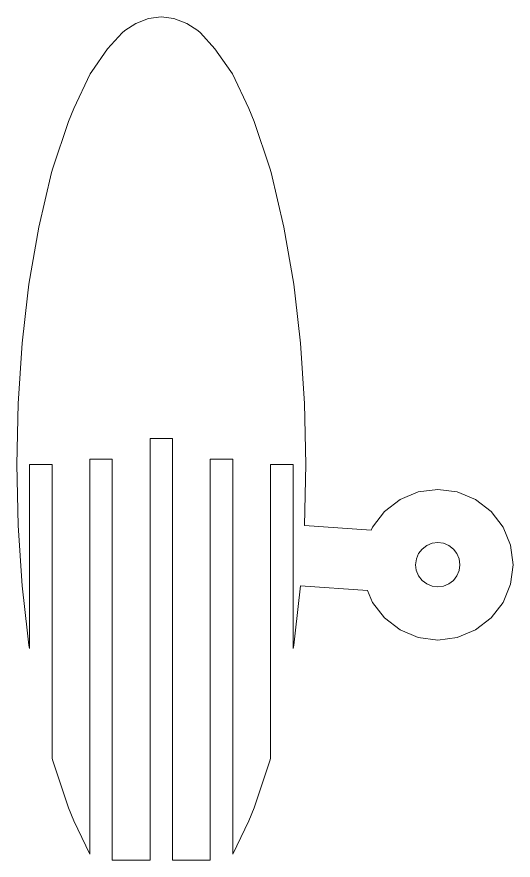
# Model space of a CAD drawing. Header units: centimetres. Extents: x -16.3 to 16.3, y -13.3 to 13.3.
# Drawn here: x -9.31 to -2.72, y 0.68 to 11.88 of the extents above; entities that cross this region are included whole.
import ezdxf

# ---------------------------------------------------------------- set-up
doc = ezdxf.new("R2010")
doc.units = ezdxf.units.CM
doc.header["$MEASUREMENT"] = 0
doc.layers.add('Camada 1', color=7, linetype='Continuous')

msp = doc.modelspace()

# ---------------------------------------------------------------- linework, layer by layer
at = {"layer": 'Camada 1', "lineweight": 5}
for points, knots in [([(-5.64052, 3.49481), (-5.64052, 3.49481), (-5.64052, 5.93476), (-5.64052, 5.93476), (-5.64052, 5.93476), (-5.64052, 5.93476), (-5.94053, 5.93476), (-5.94053, 5.93476), (-5.94053, 5.93476), (-5.94053, 5.93476), (-5.94053, 2.03385), (-5.94053, 2.03385), (-5.94053, 2.03385), (-5.94053, 2.03385), (-5.94988, 2.00224), (-5.94988, 2.00224), (-5.94988, 2.00224), (-5.94988, 2.00224), (-6.15692, 1.37941), (-6.15692, 1.37941), (-6.15692, 1.37941), (-6.15692, 1.37941), (-6.22808, 1.20779), (-6.22808, 1.20779), (-6.22808, 1.20779), (-6.22808, 1.20779), (-6.44052, 0.7642), (-6.44052, 0.7642), (-6.44052, 0.7642), (-6.44052, 0.7642), (-6.44052, 6.00588), (-6.44052, 6.00588), (-6.44052, 6.00588), (-6.44052, 6.00588), (-6.74052, 6.00588), (-6.74052, 6.00588), (-6.74052, 6.00588), (-6.74052, 6.00588), (-6.74052, 0.68476), (-6.74052, 0.68476), (-6.74052, 0.68476), (-6.74052, 0.68476), (-7.24055, 0.68476), (-7.24055, 0.68476), (-7.24055, 0.68476), (-7.24055, 0.68476), (-7.24055, 6.28087), (-7.24055, 6.28087), (-7.24055, 6.28087), (-7.24055, 6.28087), (-7.54055, 6.28087), (-7.54055, 6.28087), (-7.54055, 6.28087), (-7.54055, 6.28087), (-7.54055, 0.68476), (-7.54055, 0.68476), (-7.54055, 0.68476), (-7.54055, 0.68476), (-8.04054, 0.68476), (-8.04054, 0.68476), (-8.04054, 0.68476), (-8.04054, 0.68476), (-8.04054, 6.00588), (-8.04054, 6.00588), (-8.04054, 6.00588), (-8.04054, 6.00588), (-8.34054, 6.00588), (-8.34054, 6.00588), (-8.34054, 6.00588), (-8.34054, 6.00588), (-8.34054, 0.7642), (-8.34054, 0.7642), (-8.34054, 0.7642), (-8.34054, 0.7642), (-8.55299, 1.20779), (-8.55299, 1.20779), (-8.55299, 1.20779), (-8.55299, 1.20779), (-8.62414, 1.37941), (-8.62414, 1.37941), (-8.62414, 1.37941), (-8.62414, 1.37941), (-8.83119, 2.00224), (-8.83119, 2.00224), (-8.83119, 2.00224), (-8.83119, 2.00224), (-8.84054, 2.03385), (-8.84054, 2.03385), (-8.84054, 2.03385), (-8.84054, 2.03385), (-8.84054, 5.93476), (-8.84054, 5.93476), (-8.84054, 5.93476), (-8.84054, 5.93476), (-9.14054, 5.93476), (-9.14054, 5.93476), (-9.14054, 5.93476), (-9.14054, 5.93476), (-9.14054, 3.49481), (-9.14054, 3.49481), (-9.14054, 3.49481), (-9.14054, 3.49481), (-9.14841, 3.53989), (-9.14841, 3.53989), (-9.14841, 3.53989), (-9.14841, 3.53989), (-9.16753, 3.69632), (-9.16753, 3.69632), (-9.16753, 3.69632), (-9.16753, 3.69632), (-9.23716, 4.32345), (-9.23716, 4.32345), (-9.23716, 4.32345), (-9.23716, 4.32345), (-9.28976, 5.12468), (-9.28976, 5.12468), (-9.28976, 5.12468), (-9.28976, 5.12468), (-9.30737, 5.93476), (-9.30737, 5.93476), (-9.30737, 5.93476), (-9.30737, 5.93476), (-9.28976, 6.74485), (-9.28976, 6.74485), (-9.28976, 6.74485), (-9.28976, 6.74485), (-9.23716, 7.54607), (-9.23716, 7.54607), (-9.23716, 7.54607), (-9.23716, 7.54607), (-9.16753, 8.17321), (-9.16753, 8.17321), (-9.16753, 8.17321), (-9.16753, 8.17321), (-9.14841, 8.32963), (-9.14841, 8.32963), (-9.14841, 8.32963), (-9.14841, 8.32963), (-9.01597, 9.08697), (-9.01597, 9.08697), (-9.01597, 9.08697), (-9.01597, 9.08697), (-8.84819, 9.80978), (-8.84819, 9.80978), (-8.84819, 9.80978), (-8.84819, 9.80978), (-8.83119, 9.86728), (-8.83119, 9.86728), (-8.83119, 9.86728), (-8.83119, 9.86728), (-8.62414, 10.49011), (-8.62414, 10.49011), (-8.62414, 10.49011), (-8.62414, 10.49011), (-8.55299, 10.66174), (-8.55299, 10.66174), (-8.55299, 10.66174), (-8.55299, 10.66174), (-8.33324, 11.12052), (-8.33324, 11.12052), (-8.33324, 11.12052), (-8.33324, 11.12052), (-8.3143, 11.15259), (-8.3143, 11.15259), (-8.3143, 11.15259), (-8.3143, 11.15259), (-8.10291, 11.45051), (-8.10291, 11.45051), (-8.10291, 11.45051), (-8.10291, 11.45051), (-7.9104, 11.66465), (-7.9104, 11.66465), (-7.9104, 11.66465), (-7.9104, 11.66465), (-7.87371, 11.69414), (-7.87371, 11.69414), (-7.87371, 11.69414), (-7.87371, 11.69414), (-7.73063, 11.78724), (-7.73063, 11.78724), (-7.73063, 11.78724), (-7.73063, 11.78724), (-7.55872, 11.85483), (-7.55872, 11.85483), (-7.55872, 11.85483), (-7.55872, 11.85483), (-7.39055, 11.87695), (-7.39055, 11.87695), (-7.39055, 11.87695), (-7.39055, 11.87695), (-7.22238, 11.85483), (-7.22238, 11.85483), (-7.22238, 11.85483), (-7.22238, 11.85483), (-7.05044, 11.78724), (-7.05044, 11.78724), (-7.05044, 11.78724), (-7.05044, 11.78724), (-6.90738, 11.69414), (-6.90738, 11.69414), (-6.90738, 11.69414), (-6.90738, 11.69414), (-6.87066, 11.66465), (-6.87066, 11.66465), (-6.87066, 11.66465), (-6.87066, 11.66465), (-6.67818, 11.45051), (-6.67818, 11.45051), (-6.67818, 11.45051), (-6.67818, 11.45051), (-6.46677, 11.15259), (-6.46677, 11.15259), (-6.46677, 11.15259), (-6.46677, 11.15259), (-6.44782, 11.12052), (-6.44782, 11.12052), (-6.44782, 11.12052), (-6.44782, 11.12052), (-6.22808, 10.66174), (-6.22808, 10.66174), (-6.22808, 10.66174), (-6.22808, 10.66174), (-6.15692, 10.49011), (-6.15692, 10.49011), (-6.15692, 10.49011), (-6.15692, 10.49011), (-5.94988, 9.86728), (-5.94988, 9.86728), (-5.94988, 9.86728), (-5.94988, 9.86728), (-5.93287, 9.80978), (-5.93287, 9.80978), (-5.93287, 9.80978), (-5.93287, 9.80978), (-5.76509, 9.08697), (-5.76509, 9.08697), (-5.76509, 9.08697), (-5.76509, 9.08697), (-5.63266, 8.32963), (-5.63266, 8.32963), (-5.63266, 8.32963), (-5.63266, 8.32963), (-5.61354, 8.17321), (-5.61354, 8.17321), (-5.61354, 8.17321), (-5.61354, 8.17321), (-5.5439, 7.54607), (-5.5439, 7.54607), (-5.5439, 7.54607), (-5.5439, 7.54607), (-5.4913, 6.74485), (-5.4913, 6.74485), (-5.4913, 6.74485), (-5.4913, 6.74485), (-5.4737, 5.93476), (-5.4737, 5.93476), (-5.4737, 5.93476), (-5.4737, 5.93476), (-5.4913, 5.12468), (-5.4913, 5.12468), (-5.4913, 5.12468), (-5.4913, 5.12468), (-4.60396, 5.0664), (-4.60396, 5.0664), (-4.60396, 5.0664), (-4.60396, 5.0664), (-4.58748, 5.10612), (-4.58748, 5.10612), (-4.58748, 5.10612), (-4.58748, 5.10612), (-4.42856, 5.31324), (-4.42856, 5.31324), (-4.42856, 5.31324), (-4.42856, 5.31324), (-4.22148, 5.47216), (-4.22148, 5.47216), (-4.22148, 5.47216), (-4.22148, 5.47216), (-3.98028, 5.57207), (-3.98028, 5.57207), (-3.98028, 5.57207), (-3.98028, 5.57207), (-3.72145, 5.60615), (-3.72145, 5.60615), (-3.72145, 5.60615), (-3.72145, 5.60615), (-3.46265, 5.57207), (-3.46265, 5.57207), (-3.46265, 5.57207), (-3.46265, 5.57207), (-3.22146, 5.47216), (-3.22146, 5.47216), (-3.22146, 5.47216), (-3.22146, 5.47216), (-3.01438, 5.31324), (-3.01438, 5.31324), (-3.01438, 5.31324), (-3.01438, 5.31324), (-2.85545, 5.10612), (-2.85545, 5.10612), (-2.85545, 5.10612), (-2.85545, 5.10612), (-2.75554, 4.86496), (-2.75554, 4.86496), (-2.75554, 4.86496), (-2.75554, 4.86496), (-2.72146, 4.60613), (-2.72146, 4.60613), (-2.72146, 4.60613), (-2.72146, 4.60613), (-2.75554, 4.34733), (-2.75554, 4.34733), (-2.75554, 4.34733), (-2.75554, 4.34733), (-2.85545, 4.10614), (-2.85545, 4.10614), (-2.85545, 4.10614), (-2.85545, 4.10614), (-3.01438, 3.89902), (-3.01438, 3.89902), (-3.01438, 3.89902), (-3.01438, 3.89902), (-3.22146, 3.7401), (-3.22146, 3.7401), (-3.22146, 3.7401), (-3.22146, 3.7401), (-3.46265, 3.64022), (-3.46265, 3.64022), (-3.46265, 3.64022), (-3.46265, 3.64022), (-3.72145, 3.60615), (-3.72145, 3.60615), (-3.72145, 3.60615), (-3.72145, 3.60615), (-3.98028, 3.64022), (-3.98028, 3.64022), (-3.98028, 3.64022), (-3.98028, 3.64022), (-4.22148, 3.7401), (-4.22148, 3.7401), (-4.22148, 3.7401), (-4.22148, 3.7401), (-4.42856, 3.89902), (-4.42856, 3.89902), (-4.42856, 3.89902), (-4.42856, 3.89902), (-4.58748, 4.10614), (-4.58748, 4.10614), (-4.58748, 4.10614), (-4.58748, 4.10614), (-4.65328, 4.26499), (-4.65328, 4.26499), (-4.65328, 4.26499), (-4.65328, 4.26499), (-5.5439, 4.32345), (-5.5439, 4.32345), (-5.5439, 4.32345), (-5.5439, 4.32345), (-5.61354, 3.69632), (-5.61354, 3.69632), (-5.61354, 3.69632), (-5.61354, 3.69632), (-5.63266, 3.53989), (-5.63266, 3.53989), (-5.63266, 3.53989), (-5.63266, 3.53989), (-5.64052, 3.49481), (-5.64052, 3.49481)], [0, 0, 0, 0, 0.01086957, 0.01086957, 0.01086957, 0.01086957, 0.02173913, 0.02173913, 0.02173913, 0.02173913, 0.0326087, 0.0326087, 0.0326087, 0.0326087, 0.04347826, 0.04347826, 0.04347826, 0.04347826, 0.05434783, 0.05434783, 0.05434783, 0.05434783, 0.06521739, 0.06521739, 0.06521739, 0.06521739, 0.07608696, 0.07608696, 0.07608696, 0.07608696, 0.08695652, 0.08695652, 0.08695652, 0.08695652, 0.09782609, 0.09782609, 0.09782609, 0.09782609, 0.10869565, 0.10869565, 0.10869565, 0.10869565, 0.11956522, 0.11956522, 0.11956522, 0.11956522, 0.13043478, 0.13043478, 0.13043478, 0.13043478, 0.14130435, 0.14130435, 0.14130435, 0.14130435, 0.15217391, 0.15217391, 0.15217391, 0.15217391, 0.16304348, 0.16304348, 0.16304348, 0.16304348, 0.17391304, 0.17391304, 0.17391304, 0.17391304, 0.18478261, 0.18478261, 0.18478261, 0.18478261, 0.19565217, 0.19565217, 0.19565217, 0.19565217, 0.20652174, 0.20652174, 0.20652174, 0.20652174, 0.2173913, 0.2173913, 0.2173913, 0.2173913, 0.22826087, 0.22826087, 0.22826087, 0.22826087, 0.23913043, 0.23913043, 0.23913043, 0.23913043, 0.25, 0.25, 0.25, 0.25, 0.26086957, 0.26086957, 0.26086957, 0.26086957, 0.27173913, 0.27173913, 0.27173913, 0.27173913, 0.2826087, 0.2826087, 0.2826087, 0.2826087, 0.29347826, 0.29347826, 0.29347826, 0.29347826, 0.30434783, 0.30434783, 0.30434783, 0.30434783, 0.31521739, 0.31521739, 0.31521739, 0.31521739, 0.32608696, 0.32608696, 0.32608696, 0.32608696, 0.33695652, 0.33695652, 0.33695652, 0.33695652, 0.34782609, 0.34782609, 0.34782609, 0.34782609, 0.35869565, 0.35869565, 0.35869565, 0.35869565, 0.36956522, 0.36956522, 0.36956522, 0.36956522, 0.38043478, 0.38043478, 0.38043478, 0.38043478, 0.39130435, 0.39130435, 0.39130435, 0.39130435, 0.40217391, 0.40217391, 0.40217391, 0.40217391, 0.41304348, 0.41304348, 0.41304348, 0.41304348, 0.42391304, 0.42391304, 0.42391304, 0.42391304, 0.43478261, 0.43478261, 0.43478261, 0.43478261, 0.44565217, 0.44565217, 0.44565217, 0.44565217, 0.45652174, 0.45652174, 0.45652174, 0.45652174, 0.4673913, 0.4673913, 0.4673913, 0.4673913, 0.47826087, 0.47826087, 0.47826087, 0.47826087, 0.48913043, 0.48913043, 0.48913043, 0.48913043, 0.5, 0.5, 0.5, 0.5, 0.51086957, 0.51086957, 0.51086957, 0.51086957, 0.52173913, 0.52173913, 0.52173913, 0.52173913, 0.5326087, 0.5326087, 0.5326087, 0.5326087, 0.54347826, 0.54347826, 0.54347826, 0.54347826, 0.55434783, 0.55434783, 0.55434783, 0.55434783, 0.56521739, 0.56521739, 0.56521739, 0.56521739, 0.57608696, 0.57608696, 0.57608696, 0.57608696, 0.58695652, 0.58695652, 0.58695652, 0.58695652, 0.59782609, 0.59782609, 0.59782609, 0.59782609, 0.60869565, 0.60869565, 0.60869565, 0.60869565, 0.61956522, 0.61956522, 0.61956522, 0.61956522, 0.63043478, 0.63043478, 0.63043478, 0.63043478, 0.64130435, 0.64130435, 0.64130435, 0.64130435, 0.65217391, 0.65217391, 0.65217391, 0.65217391, 0.66304348, 0.66304348, 0.66304348, 0.66304348, 0.67391304, 0.67391304, 0.67391304, 0.67391304, 0.68478261, 0.68478261, 0.68478261, 0.68478261, 0.69565217, 0.69565217, 0.69565217, 0.69565217, 0.70652174, 0.70652174, 0.70652174, 0.70652174, 0.7173913, 0.7173913, 0.7173913, 0.7173913, 0.72826087, 0.72826087, 0.72826087, 0.72826087, 0.73913043, 0.73913043, 0.73913043, 0.73913043, 0.75, 0.75, 0.75, 0.75, 0.76086957, 0.76086957, 0.76086957, 0.76086957, 0.77173913, 0.77173913, 0.77173913, 0.77173913, 0.7826087, 0.7826087, 0.7826087, 0.7826087, 0.79347826, 0.79347826, 0.79347826, 0.79347826, 0.80434783, 0.80434783, 0.80434783, 0.80434783, 0.81521739, 0.81521739, 0.81521739, 0.81521739, 0.82608696, 0.82608696, 0.82608696, 0.82608696, 0.83695652, 0.83695652, 0.83695652, 0.83695652, 0.84782609, 0.84782609, 0.84782609, 0.84782609, 0.85869565, 0.85869565, 0.85869565, 0.85869565, 0.86956522, 0.86956522, 0.86956522, 0.86956522, 0.88043478, 0.88043478, 0.88043478, 0.88043478, 0.89130435, 0.89130435, 0.89130435, 0.89130435, 0.90217391, 0.90217391, 0.90217391, 0.90217391, 0.91304348, 0.91304348, 0.91304348, 0.91304348, 0.92391304, 0.92391304, 0.92391304, 0.92391304, 0.93478261, 0.93478261, 0.93478261, 0.93478261, 0.94565217, 0.94565217, 0.94565217, 0.94565217, 0.95652174, 0.95652174, 0.95652174, 0.95652174, 0.9673913, 0.9673913, 0.9673913, 0.9673913, 0.97826087, 0.97826087, 0.97826087, 0.97826087, 0.98913043, 0.98913043, 0.98913043, 0.98913043, 1, 1, 1, 1]), ([(-3.97605, 4.45916), (-3.97605, 4.45916), (-3.92934, 4.39827), (-3.92934, 4.39827), (-3.92934, 4.39827), (-3.92934, 4.39827), (-3.86845, 4.35157), (-3.86845, 4.35157), (-3.86845, 4.35157), (-3.86845, 4.35157), (-3.79754, 4.32218), (-3.79754, 4.32218), (-3.79754, 4.32218), (-3.79754, 4.32218), (-3.72145, 4.31216), (-3.72145, 4.31216), (-3.72145, 4.31216), (-3.72145, 4.31216), (-3.64539, 4.32218), (-3.64539, 4.32218), (-3.64539, 4.32218), (-3.64539, 4.32218), (-3.57448, 4.35157), (-3.57448, 4.35157), (-3.57448, 4.35157), (-3.57448, 4.35157), (-3.51359, 4.39827), (-3.51359, 4.39827), (-3.51359, 4.39827), (-3.51359, 4.39827), (-3.46688, 4.45916), (-3.46688, 4.45916), (-3.46688, 4.45916), (-3.46688, 4.45916), (-3.43753, 4.53007), (-3.43753, 4.53007), (-3.43753, 4.53007), (-3.43753, 4.53007), (-3.42751, 4.60613), (-3.42751, 4.60613), (-3.42751, 4.60613), (-3.42751, 4.60613), (-3.43753, 4.68222), (-3.43753, 4.68222), (-3.43753, 4.68222), (-3.43753, 4.68222), (-3.46688, 4.75313), (-3.46688, 4.75313), (-3.46688, 4.75313), (-3.46688, 4.75313), (-3.51359, 4.81399), (-3.51359, 4.81399), (-3.51359, 4.81399), (-3.51359, 4.81399), (-3.57448, 4.86073), (-3.57448, 4.86073), (-3.57448, 4.86073), (-3.57448, 4.86073), (-3.64539, 4.89008), (-3.64539, 4.89008), (-3.64539, 4.89008), (-3.64539, 4.89008), (-3.72145, 4.9001), (-3.72145, 4.9001), (-3.72145, 4.9001), (-3.72145, 4.9001), (-3.79754, 4.89008), (-3.79754, 4.89008), (-3.79754, 4.89008), (-3.79754, 4.89008), (-3.86845, 4.86073), (-3.86845, 4.86073), (-3.86845, 4.86073), (-3.86845, 4.86073), (-3.92934, 4.81399), (-3.92934, 4.81399), (-3.92934, 4.81399), (-3.92934, 4.81399), (-3.97605, 4.75313), (-3.97605, 4.75313), (-3.97605, 4.75313), (-3.97605, 4.75313), (-4.0054, 4.68222), (-4.0054, 4.68222), (-4.0054, 4.68222), (-4.0054, 4.68222), (-4.01542, 4.60613), (-4.01542, 4.60613), (-4.01542, 4.60613), (-4.01542, 4.60613), (-4.00656, 4.53286), (-4.00656, 4.53286), (-4.00656, 4.53286), (-4.00656, 4.53286), (-3.97605, 4.45916), (-3.97605, 4.45916)], [0, 0, 0, 0, 0.04166667, 0.04166667, 0.04166667, 0.04166667, 0.08333333, 0.08333333, 0.08333333, 0.08333333, 0.125, 0.125, 0.125, 0.125, 0.16666667, 0.16666667, 0.16666667, 0.16666667, 0.20833333, 0.20833333, 0.20833333, 0.20833333, 0.25, 0.25, 0.25, 0.25, 0.29166667, 0.29166667, 0.29166667, 0.29166667, 0.33333333, 0.33333333, 0.33333333, 0.33333333, 0.375, 0.375, 0.375, 0.375, 0.41666667, 0.41666667, 0.41666667, 0.41666667, 0.45833333, 0.45833333, 0.45833333, 0.45833333, 0.5, 0.5, 0.5, 0.5, 0.54166667, 0.54166667, 0.54166667, 0.54166667, 0.58333333, 0.58333333, 0.58333333, 0.58333333, 0.625, 0.625, 0.625, 0.625, 0.66666667, 0.66666667, 0.66666667, 0.66666667, 0.70833333, 0.70833333, 0.70833333, 0.70833333, 0.75, 0.75, 0.75, 0.75, 0.79166667, 0.79166667, 0.79166667, 0.79166667, 0.83333333, 0.83333333, 0.83333333, 0.83333333, 0.875, 0.875, 0.875, 0.875, 0.91666667, 0.91666667, 0.91666667, 0.91666667, 0.95833333, 0.95833333, 0.95833333, 0.95833333, 1, 1, 1, 1])]:
    msp.add_open_spline(points, degree=3, knots=knots, dxfattribs=at)

doc.saveas('drawing.dxf')
